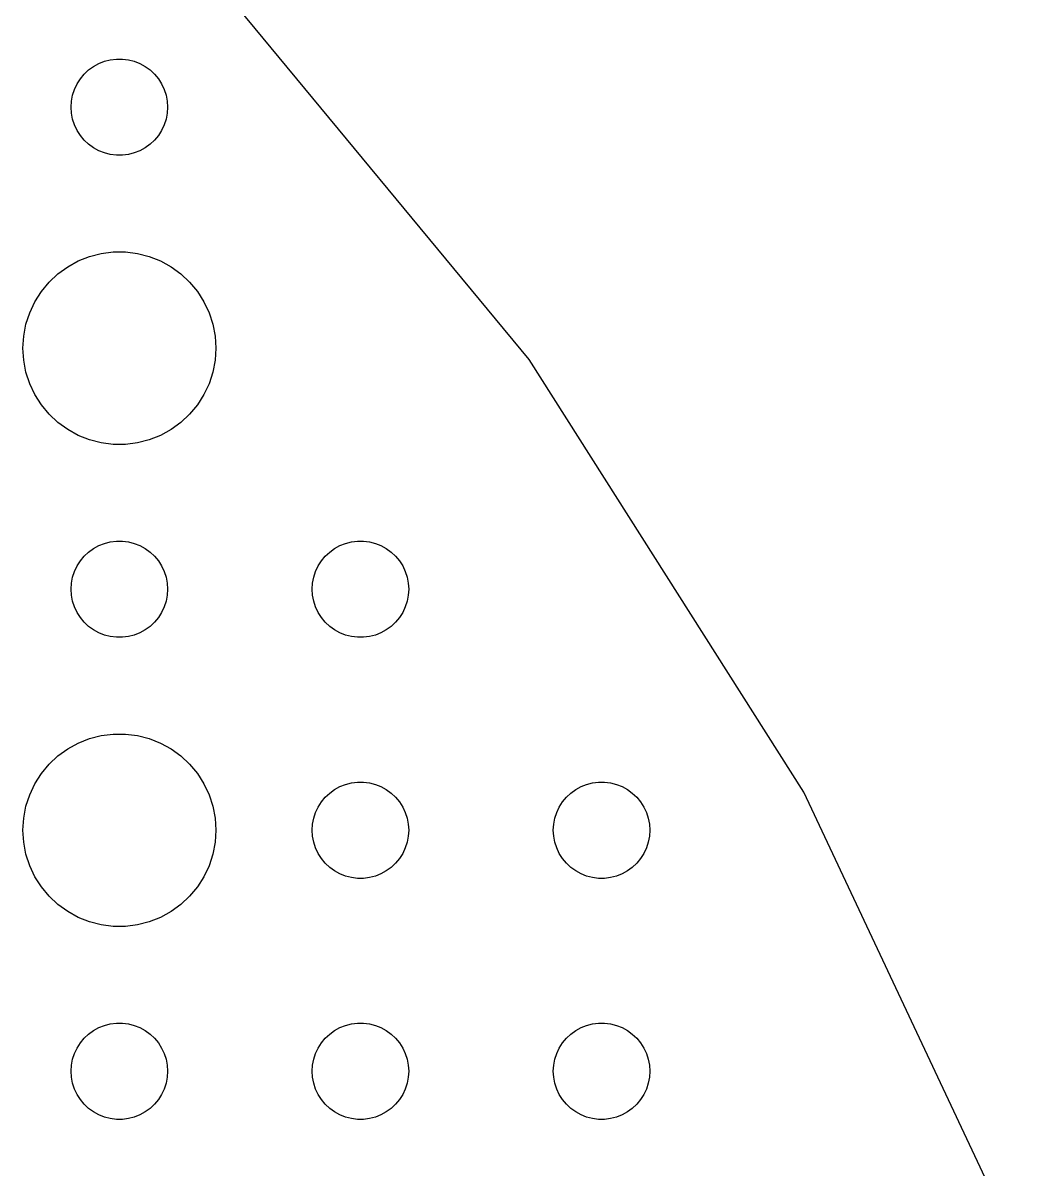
# Model space of a CAD drawing. Header units: metres. Extents: x -127 to 127, y -127 to 127.
# Drawn here: x 87 to 118.08, y 49.46 to 85.12 of the extents above; entities that cross this region are included whole.
import ezdxf

# ---------------------------------------------------------------- set-up
doc = ezdxf.new("R2010")
doc.units = ezdxf.units.M

msp = doc.modelspace()

# ---------------------------------------------------------------- linework, layer by layer
for p, q in [((102.745, 74.6487), (92.579, 86.9375)), ((89.1963, 83.7665), (89.3613, 83.8572)), ((89.3613, 83.8572), (89.5365, 83.9266)), ((89.5365, 83.9266), (89.7189, 83.9734)), ((89.7189, 83.9734), (89.9058, 83.997)), ((89.9058, 83.997), (90.0942, 83.997)), ((90.0942, 83.997), (90.2811, 83.9734)), ((90.2811, 83.9734), (90.4635, 83.9266)), ((90.4635, 83.9266), (90.6387, 83.8572)), ((90.6387, 83.8572), (90.8037, 83.7665)), ((88.7865, 83.3817), (88.9065, 83.5268)), ((88.9065, 83.5268), (89.0439, 83.6558)), ((89.0439, 83.6558), (89.1963, 83.7665)), ((90.8037, 83.7665), (90.9561, 83.6558)), ((90.9561, 83.6558), (91.0934, 83.5268)), ((91.0934, 83.5268), (91.2135, 83.3817)), ((88.6053, 83.0522), (88.6855, 83.2226)), ((88.6855, 83.2226), (88.7865, 83.3817)), ((91.2135, 83.3817), (91.3145, 83.2226)), ((91.3145, 83.2226), (91.3947, 83.0522)), ((88.5118, 82.688), (88.5471, 82.873)), ((88.5471, 82.873), (88.6053, 83.0522)), ((91.3947, 83.0522), (91.4529, 82.873)), ((91.4529, 82.873), (91.4882, 82.688)), ((88.5, 82.5), (88.5118, 82.688)), ((88.5118, 82.312), (88.5, 82.5)), ((91.4882, 82.688), (91.5, 82.5)), ((91.5, 82.5), (91.4882, 82.312)), ((88.5471, 82.127), (88.5118, 82.312)), ((88.6053, 81.9478), (88.5471, 82.127)), ((91.4529, 82.127), (91.3947, 81.9478)), ((91.4882, 82.312), (91.4529, 82.127)), ((88.6855, 81.7774), (88.6053, 81.9478)), ((88.7865, 81.6183), (88.6855, 81.7774)), ((91.3145, 81.7774), (91.2135, 81.6183)), ((91.3947, 81.9478), (91.3145, 81.7774)), ((88.9065, 81.4732), (88.7865, 81.6183)), ((89.0439, 81.3442), (88.9065, 81.4732)), ((89.1963, 81.2335), (89.0439, 81.3442)), ((90.9561, 81.3442), (90.8037, 81.2335)), ((91.0934, 81.4732), (90.9561, 81.3442)), ((91.2135, 81.6183), (91.0934, 81.4732)), ((89.3613, 81.1428), (89.1963, 81.2335)), ((89.5365, 81.0734), (89.3613, 81.1428)), ((89.7189, 81.0266), (89.5365, 81.0734)), ((89.9058, 81.003), (89.7189, 81.0266)), ((90.0942, 81.003), (89.9058, 81.003)), ((90.2811, 81.0266), (90.0942, 81.003)), ((90.4635, 81.0734), (90.2811, 81.0266)), ((90.6387, 81.1428), (90.4635, 81.0734)), ((90.8037, 81.2335), (90.6387, 81.1428)), ((88.7227, 77.7145), (89.073, 77.8532)), ((89.073, 77.8532), (89.4379, 77.9469)), ((89.4379, 77.9469), (89.8116, 77.9941)), ((89.8116, 77.9941), (90.1884, 77.9941)), ((90.1884, 77.9941), (90.5621, 77.9469)), ((90.5621, 77.9469), (90.927, 77.8532)), ((90.927, 77.8532), (91.2773, 77.7145)), ((88.0877, 77.3115), (88.3925, 77.533)), ((88.3925, 77.533), (88.7227, 77.7145)), ((91.2773, 77.7145), (91.6075, 77.533)), ((91.6075, 77.533), (91.9123, 77.3115)), ((87.573, 76.7634), (87.8131, 77.0536)), ((87.8131, 77.0536), (88.0877, 77.3115)), ((91.9123, 77.3115), (92.1869, 77.0536)), ((92.1869, 77.0536), (92.427, 76.7634)), ((87.3711, 76.4453), (87.573, 76.7634)), ((92.427, 76.7634), (92.6289, 76.4453)), ((87.2107, 76.1044), (87.3711, 76.4453)), ((92.6289, 76.4453), (92.7893, 76.1044)), ((87.0943, 75.7461), (87.2107, 76.1044)), ((92.7893, 76.1044), (92.9057, 75.7461)), ((87.0237, 75.376), (87.0943, 75.7461)), ((92.9057, 75.7461), (92.9763, 75.376)), ((87, 75), (87.0237, 75.376)), ((92.9763, 75.376), (93, 75)), ((87.0237, 74.624), (87, 75)), ((93, 75), (92.9763, 74.624)), ((87.0943, 74.2539), (87.0237, 74.624)), ((92.9763, 74.624), (92.9057, 74.2539)), ((111.291, 61.1827), (102.745, 74.6487)), ((87.2107, 73.8956), (87.0943, 74.2539)), ((92.9057, 74.2539), (92.7893, 73.8956)), ((87.3711, 73.5547), (87.2107, 73.8956)), ((92.7893, 73.8956), (92.6289, 73.5547)), ((87.573, 73.2366), (87.3711, 73.5547)), ((92.6289, 73.5547), (92.427, 73.2366)), ((87.8131, 72.9464), (87.573, 73.2366)), ((92.427, 73.2366), (92.1869, 72.9464)), ((88.0877, 72.6885), (87.8131, 72.9464)), ((92.1869, 72.9464), (91.9123, 72.6885)), ((88.3925, 72.467), (88.0877, 72.6885)), ((88.7227, 72.2855), (88.3925, 72.467)), ((91.6075, 72.467), (91.2773, 72.2855)), ((91.9123, 72.6885), (91.6075, 72.467)), ((89.073, 72.1468), (88.7227, 72.2855)), ((89.4379, 72.0531), (89.073, 72.1468)), ((89.8116, 72.0059), (89.4379, 72.0531)), ((90.5621, 72.0531), (90.1884, 72.0059)), ((90.927, 72.1468), (90.5621, 72.0531)), ((91.2773, 72.2855), (90.927, 72.1468)), ((90.1884, 72.0059), (89.8116, 72.0059)), ((89.1963, 68.7665), (89.3613, 68.8572)), ((89.3613, 68.8572), (89.5365, 68.9266)), ((89.5365, 68.9266), (89.7189, 68.9734)), ((89.7189, 68.9734), (89.9058, 68.997)), ((89.9058, 68.997), (90.0942, 68.997)), ((90.0942, 68.997), (90.2811, 68.9734)), ((90.2811, 68.9734), (90.4635, 68.9266)), ((90.4635, 68.9266), (90.6387, 68.8572)), ((90.6387, 68.8572), (90.8037, 68.7665)), ((96.6963, 68.7665), (96.8613, 68.8572)), ((96.8613, 68.8572), (97.0365, 68.9266)), ((97.0365, 68.9266), (97.2189, 68.9734)), ((97.2189, 68.9734), (97.4058, 68.997)), ((97.4058, 68.997), (97.5942, 68.997)), ((97.5942, 68.997), (97.7811, 68.9734)), ((97.7811, 68.9734), (97.9635, 68.9266)), ((97.9635, 68.9266), (98.1387, 68.8572)), ((98.1387, 68.8572), (98.3037, 68.7665)), ((88.7865, 68.3817), (88.9065, 68.5268)), ((88.9065, 68.5268), (89.0439, 68.6558)), ((89.0439, 68.6558), (89.1963, 68.7665)), ((90.8037, 68.7665), (90.9561, 68.6558)), ((90.9561, 68.6558), (91.0934, 68.5268)), ((91.0934, 68.5268), (91.2135, 68.3817)), ((96.2865, 68.3817), (96.4065, 68.5268)), ((96.4065, 68.5268), (96.5439, 68.6558)), ((96.5439, 68.6558), (96.6963, 68.7665)), ((98.3037, 68.7665), (98.4561, 68.6558)), ((98.4561, 68.6558), (98.5934, 68.5268)), ((98.5934, 68.5268), (98.7135, 68.3817)), ((88.6053, 68.0522), (88.6855, 68.2226)), ((88.6855, 68.2226), (88.7865, 68.3817)), ((91.2135, 68.3817), (91.3145, 68.2226)), ((91.3145, 68.2226), (91.3947, 68.0522)), ((96.1053, 68.0522), (96.1855, 68.2226)), ((96.1855, 68.2226), (96.2865, 68.3817)), ((98.7135, 68.3817), (98.8145, 68.2226)), ((98.8145, 68.2226), (98.8947, 68.0522)), ((88.5118, 67.688), (88.5471, 67.873)), ((88.5471, 67.873), (88.6053, 68.0522)), ((91.3947, 68.0522), (91.4529, 67.873)), ((91.4529, 67.873), (91.4882, 67.688)), ((96.0118, 67.688), (96.0471, 67.873)), ((96.0471, 67.873), (96.1053, 68.0522)), ((98.8947, 68.0522), (98.9529, 67.873)), ((98.9529, 67.873), (98.9882, 67.688)), ((88.5, 67.5), (88.5118, 67.688)), ((88.5118, 67.312), (88.5, 67.5)), ((91.4882, 67.688), (91.5, 67.5)), ((91.5, 67.5), (91.4882, 67.312)), ((96, 67.5), (96.0118, 67.688)), ((96.0118, 67.312), (96, 67.5)), ((98.9882, 67.688), (99, 67.5)), ((99, 67.5), (98.9882, 67.312)), ((88.5471, 67.127), (88.5118, 67.312)), ((88.6053, 66.9478), (88.5471, 67.127)), ((91.4529, 67.127), (91.3947, 66.9478)), ((91.4882, 67.312), (91.4529, 67.127)), ((96.0471, 67.127), (96.0118, 67.312)), ((96.1053, 66.9478), (96.0471, 67.127)), ((98.9529, 67.127), (98.8947, 66.9478)), ((98.9882, 67.312), (98.9529, 67.127)), ((88.6855, 66.7774), (88.6053, 66.9478)), ((88.7865, 66.6183), (88.6855, 66.7774)), ((91.3145, 66.7774), (91.2135, 66.6183)), ((91.3947, 66.9478), (91.3145, 66.7774)), ((96.1855, 66.7774), (96.1053, 66.9478)), ((96.2865, 66.6183), (96.1855, 66.7774)), ((98.8145, 66.7774), (98.7135, 66.6183)), ((98.8947, 66.9478), (98.8145, 66.7774)), ((88.9065, 66.4732), (88.7865, 66.6183)), ((89.0439, 66.3442), (88.9065, 66.4732)), ((89.1963, 66.2335), (89.0439, 66.3442)), ((90.9561, 66.3442), (90.8037, 66.2335)), ((91.0934, 66.4732), (90.9561, 66.3442)), ((91.2135, 66.6183), (91.0934, 66.4732)), ((96.4065, 66.4732), (96.2865, 66.6183)), ((96.5439, 66.3442), (96.4065, 66.4732)), ((96.6963, 66.2335), (96.5439, 66.3442)), ((98.4561, 66.3442), (98.3037, 66.2335)), ((98.5934, 66.4732), (98.4561, 66.3442)), ((98.7135, 66.6183), (98.5934, 66.4732)), ((89.3613, 66.1428), (89.1963, 66.2335)), ((89.5365, 66.0734), (89.3613, 66.1428)), ((89.7189, 66.0266), (89.5365, 66.0734)), ((89.9058, 66.003), (89.7189, 66.0266)), ((90.0942, 66.003), (89.9058, 66.003)), ((90.2811, 66.0266), (90.0942, 66.003)), ((90.4635, 66.0734), (90.2811, 66.0266)), ((90.6387, 66.1428), (90.4635, 66.0734)), ((90.8037, 66.2335), (90.6387, 66.1428)), ((96.8613, 66.1428), (96.6963, 66.2335)), ((97.0365, 66.0734), (96.8613, 66.1428)), ((97.2189, 66.0266), (97.0365, 66.0734)), ((97.4058, 66.003), (97.2189, 66.0266)), ((97.5942, 66.003), (97.4058, 66.003)), ((97.7811, 66.0266), (97.5942, 66.003)), ((97.9635, 66.0734), (97.7811, 66.0266)), ((98.1387, 66.1428), (97.9635, 66.0734)), ((98.3037, 66.2335), (98.1387, 66.1428)), ((88.7227, 62.7145), (89.073, 62.8532)), ((89.073, 62.8532), (89.4379, 62.9469)), ((89.4379, 62.9469), (89.8116, 62.9941)), ((89.8116, 62.9941), (90.1884, 62.9941)), ((90.1884, 62.9941), (90.5621, 62.9469)), ((90.5621, 62.9469), (90.927, 62.8532)), ((90.927, 62.8532), (91.2773, 62.7145)), ((88.0877, 62.3115), (88.3925, 62.533)), ((88.3925, 62.533), (88.7227, 62.7145)), ((91.2773, 62.7145), (91.6075, 62.533)), ((91.6075, 62.533), (91.9123, 62.3115)), ((87.8131, 62.0536), (88.0877, 62.3115)), ((91.9123, 62.3115), (92.1869, 62.0536)), ((87.3711, 61.4453), (87.573, 61.7634)), ((87.573, 61.7634), (87.8131, 62.0536)), ((92.1869, 62.0536), (92.427, 61.7634)), ((92.427, 61.7634), (92.6289, 61.4453)), ((87.2107, 61.1044), (87.3711, 61.4453)), ((92.6289, 61.4453), (92.7893, 61.1044)), ((96.6963, 61.2665), (96.8613, 61.3572)), ((96.8613, 61.3572), (97.0365, 61.4266)), ((97.0365, 61.4266), (97.2189, 61.4734)), ((97.2189, 61.4734), (97.4058, 61.497)), ((97.4058, 61.497), (97.5942, 61.497)), ((97.5942, 61.497), (97.7811, 61.4734)), ((97.7811, 61.4734), (97.9635, 61.4266)), ((97.9635, 61.4266), (98.1387, 61.3572)), ((98.1387, 61.3572), (98.3037, 61.2665)), ((104.196, 61.2665), (104.361, 61.3572)), ((104.361, 61.3572), (104.536, 61.4266)), ((104.536, 61.4266), (104.719, 61.4734)), ((104.719, 61.4734), (104.906, 61.497)), ((104.906, 61.497), (105.094, 61.497)), ((105.094, 61.497), (105.281, 61.4734)), ((105.281, 61.4734), (105.464, 61.4266)), ((105.464, 61.4266), (105.639, 61.3572)), ((105.639, 61.3572), (105.804, 61.2665)), ((87.0943, 60.7461), (87.2107, 61.1044)), ((92.7893, 61.1044), (92.9057, 60.7461)), ((96.2865, 60.8817), (96.4065, 61.0268)), ((96.4065, 61.0268), (96.5439, 61.1558)), ((96.5439, 61.1558), (96.6963, 61.2665)), ((98.3037, 61.2665), (98.4561, 61.1558)), ((98.4561, 61.1558), (98.5934, 61.0268)), ((98.5934, 61.0268), (98.7135, 60.8817)), ((103.786, 60.8817), (103.907, 61.0268)), ((103.907, 61.0268), (104.044, 61.1558)), ((104.044, 61.1558), (104.196, 61.2665)), ((105.804, 61.2665), (105.956, 61.1558)), ((105.956, 61.1558), (106.093, 61.0268)), ((106.093, 61.0268), (106.214, 60.8817)), ((118.082, 46.7518), (111.291, 61.1827)), ((87.0237, 60.376), (87.0943, 60.7461)), ((92.9057, 60.7461), (92.9763, 60.376)), ((96.1053, 60.5522), (96.1855, 60.7226)), ((96.1855, 60.7226), (96.2865, 60.8817)), ((98.7135, 60.8817), (98.8145, 60.7226)), ((98.8145, 60.7226), (98.8947, 60.5522)), ((103.605, 60.5522), (103.686, 60.7226)), ((103.686, 60.7226), (103.786, 60.8817)), ((106.214, 60.8817), (106.314, 60.7226)), ((106.314, 60.7226), (106.395, 60.5522)), ((87, 60), (87.0237, 60.376)), ((92.9763, 60.376), (93, 60)), ((96.0118, 60.188), (96.0471, 60.373)), ((96.0471, 60.373), (96.1053, 60.5522)), ((98.8947, 60.5522), (98.9529, 60.373)), ((98.9529, 60.373), (98.9882, 60.188)), ((103.512, 60.188), (103.547, 60.373)), ((103.547, 60.373), (103.605, 60.5522)), ((106.395, 60.5522), (106.453, 60.373)), ((106.453, 60.373), (106.488, 60.188)), ((87.0237, 59.624), (87, 60)), ((93, 60), (92.9763, 59.624)), ((96, 60), (96.0118, 60.188)), ((96.0118, 59.812), (96, 60)), ((98.9882, 60.188), (99, 60)), ((99, 60), (98.9882, 59.812)), ((103.5, 60), (103.512, 60.188)), ((103.512, 59.812), (103.5, 60)), ((106.488, 60.188), (106.5, 60)), ((106.5, 60), (106.488, 59.812)), ((87.0943, 59.2539), (87.0237, 59.624)), ((92.9763, 59.624), (92.9057, 59.2539)), ((96.0471, 59.627), (96.0118, 59.812)), ((96.1053, 59.4478), (96.0471, 59.627)), ((98.9529, 59.627), (98.8947, 59.4478)), ((98.9882, 59.812), (98.9529, 59.627)), ((103.547, 59.627), (103.512, 59.812)), ((103.605, 59.4478), (103.547, 59.627)), ((106.453, 59.627), (106.395, 59.4478)), ((106.488, 59.812), (106.453, 59.627)), ((87.2107, 58.8956), (87.0943, 59.2539)), ((92.9057, 59.2539), (92.7893, 58.8956)), ((96.1855, 59.2774), (96.1053, 59.4478)), ((96.2865, 59.1183), (96.1855, 59.2774)), ((98.8145, 59.2774), (98.7135, 59.1183)), ((98.8947, 59.4478), (98.8145, 59.2774)), ((103.686, 59.2774), (103.605, 59.4478)), ((103.786, 59.1183), (103.686, 59.2774)), ((106.314, 59.2774), (106.214, 59.1183)), ((106.395, 59.4478), (106.314, 59.2774)), ((87.3711, 58.5547), (87.2107, 58.8956)), ((92.7893, 58.8956), (92.6289, 58.5547)), ((96.4065, 58.9732), (96.2865, 59.1183)), ((96.5439, 58.8442), (96.4065, 58.9732)), ((98.5934, 58.9732), (98.4561, 58.8442)), ((98.7135, 59.1183), (98.5934, 58.9732)), ((103.907, 58.9732), (103.786, 59.1183)), ((104.044, 58.8442), (103.907, 58.9732)), ((106.093, 58.9732), (105.956, 58.8442)), ((106.214, 59.1183), (106.093, 58.9732)), ((87.573, 58.2366), (87.3711, 58.5547)), ((92.6289, 58.5547), (92.427, 58.2366)), ((96.6963, 58.7335), (96.5439, 58.8442)), ((96.8613, 58.6428), (96.6963, 58.7335)), ((97.0365, 58.5734), (96.8613, 58.6428)), ((97.2189, 58.5266), (97.0365, 58.5734)), ((97.4058, 58.503), (97.2189, 58.5266)), ((97.5942, 58.503), (97.4058, 58.503)), ((97.7811, 58.5266), (97.5942, 58.503)), ((97.9635, 58.5734), (97.7811, 58.5266)), ((98.1387, 58.6428), (97.9635, 58.5734)), ((98.3037, 58.7335), (98.1387, 58.6428)), ((98.4561, 58.8442), (98.3037, 58.7335)), ((104.196, 58.7335), (104.044, 58.8442)), ((104.361, 58.6428), (104.196, 58.7335)), ((104.536, 58.5734), (104.361, 58.6428)), ((104.719, 58.5266), (104.536, 58.5734)), ((104.906, 58.503), (104.719, 58.5266)), ((105.094, 58.503), (104.906, 58.503)), ((105.281, 58.5266), (105.094, 58.503)), ((105.464, 58.5734), (105.281, 58.5266)), ((105.639, 58.6428), (105.464, 58.5734)), ((105.804, 58.7335), (105.639, 58.6428)), ((105.956, 58.8442), (105.804, 58.7335)), ((87.8131, 57.9464), (87.573, 58.2366)), ((92.427, 58.2366), (92.1869, 57.9464)), ((88.0877, 57.6885), (87.8131, 57.9464)), ((92.1869, 57.9464), (91.9123, 57.6885)), ((88.3925, 57.467), (88.0877, 57.6885)), ((88.7227, 57.2855), (88.3925, 57.467)), ((91.6075, 57.467), (91.2773, 57.2855)), ((91.9123, 57.6885), (91.6075, 57.467)), ((89.073, 57.1468), (88.7227, 57.2855)), ((89.4379, 57.0531), (89.073, 57.1468)), ((90.927, 57.1468), (90.5621, 57.0531)), ((91.2773, 57.2855), (90.927, 57.1468)), ((89.8116, 57.0059), (89.4379, 57.0531)), ((90.1884, 57.0059), (89.8116, 57.0059)), ((90.5621, 57.0531), (90.1884, 57.0059)), ((89.1963, 53.7665), (89.3613, 53.8572)), ((89.3613, 53.8572), (89.5365, 53.9266)), ((89.5365, 53.9266), (89.7189, 53.9734)), ((89.7189, 53.9734), (89.9058, 53.997)), ((89.9058, 53.997), (90.0942, 53.997)), ((90.0942, 53.997), (90.2811, 53.9734)), ((90.2811, 53.9734), (90.4635, 53.9266)), ((90.4635, 53.9266), (90.6387, 53.8572)), ((90.6387, 53.8572), (90.8037, 53.7665)), ((96.6963, 53.7665), (96.8613, 53.8572)), ((96.8613, 53.8572), (97.0365, 53.9266)), ((97.0365, 53.9266), (97.2189, 53.9734)), ((97.2189, 53.9734), (97.4058, 53.997)), ((97.4058, 53.997), (97.5942, 53.997)), ((97.5942, 53.997), (97.7811, 53.9734)), ((97.7811, 53.9734), (97.9635, 53.9266)), ((97.9635, 53.9266), (98.1387, 53.8572)), ((98.1387, 53.8572), (98.3037, 53.7665)), ((104.196, 53.7665), (104.361, 53.8572)), ((104.361, 53.8572), (104.536, 53.9266)), ((104.536, 53.9266), (104.719, 53.9734)), ((104.719, 53.9734), (104.906, 53.997)), ((104.906, 53.997), (105.094, 53.997)), ((105.094, 53.997), (105.281, 53.9734)), ((105.281, 53.9734), (105.464, 53.9266)), ((105.464, 53.9266), (105.639, 53.8572)), ((105.639, 53.8572), (105.804, 53.7665)), ((88.7865, 53.3817), (88.9065, 53.5268)), ((88.9065, 53.5268), (89.0439, 53.6558)), ((89.0439, 53.6558), (89.1963, 53.7665)), ((90.8037, 53.7665), (90.9561, 53.6558)), ((90.9561, 53.6558), (91.0934, 53.5268)), ((91.0934, 53.5268), (91.2135, 53.3817)), ((96.2865, 53.3817), (96.4065, 53.5268)), ((96.4065, 53.5268), (96.5439, 53.6558)), ((96.5439, 53.6558), (96.6963, 53.7665)), ((98.3037, 53.7665), (98.4561, 53.6558)), ((98.4561, 53.6558), (98.5934, 53.5268)), ((98.5934, 53.5268), (98.7135, 53.3817)), ((103.786, 53.3817), (103.907, 53.5268)), ((103.907, 53.5268), (104.044, 53.6558)), ((104.044, 53.6558), (104.196, 53.7665)), ((105.804, 53.7665), (105.956, 53.6558)), ((105.956, 53.6558), (106.093, 53.5268)), ((106.093, 53.5268), (106.214, 53.3817)), ((88.6053, 53.0522), (88.6855, 53.2226)), ((88.6855, 53.2226), (88.7865, 53.3817)), ((91.2135, 53.3817), (91.3145, 53.2226)), ((91.3145, 53.2226), (91.3947, 53.0522)), ((96.1053, 53.0522), (96.1855, 53.2226)), ((96.1855, 53.2226), (96.2865, 53.3817)), ((98.7135, 53.3817), (98.8145, 53.2226)), ((98.8145, 53.2226), (98.8947, 53.0522)), ((103.605, 53.0522), (103.686, 53.2226)), ((103.686, 53.2226), (103.786, 53.3817)), ((106.214, 53.3817), (106.314, 53.2226)), ((106.314, 53.2226), (106.395, 53.0522)), ((88.5118, 52.688), (88.5471, 52.873)), ((88.5471, 52.873), (88.6053, 53.0522)), ((91.3947, 53.0522), (91.4529, 52.873)), ((91.4529, 52.873), (91.4882, 52.688)), ((96.0118, 52.688), (96.0471, 52.873)), ((96.0471, 52.873), (96.1053, 53.0522)), ((98.8947, 53.0522), (98.9529, 52.873)), ((98.9529, 52.873), (98.9882, 52.688)), ((103.512, 52.688), (103.547, 52.873)), ((103.547, 52.873), (103.605, 53.0522)), ((106.395, 53.0522), (106.453, 52.873)), ((106.453, 52.873), (106.488, 52.688)), ((88.5, 52.5), (88.5118, 52.688)), ((88.5118, 52.312), (88.5, 52.5)), ((91.4882, 52.688), (91.5, 52.5)), ((91.5, 52.5), (91.4882, 52.312)), ((96, 52.5), (96.0118, 52.688)), ((96.0118, 52.312), (96, 52.5)), ((98.9882, 52.688), (99, 52.5)), ((99, 52.5), (98.9882, 52.312)), ((103.5, 52.5), (103.512, 52.688)), ((103.512, 52.312), (103.5, 52.5)), ((106.488, 52.688), (106.5, 52.5)), ((106.5, 52.5), (106.488, 52.312)), ((88.5471, 52.127), (88.5118, 52.312)), ((88.6053, 51.9478), (88.5471, 52.127)), ((91.4529, 52.127), (91.3947, 51.9478)), ((91.4882, 52.312), (91.4529, 52.127)), ((96.0471, 52.127), (96.0118, 52.312)), ((96.1053, 51.9478), (96.0471, 52.127)), ((98.9529, 52.127), (98.8947, 51.9478)), ((98.9882, 52.312), (98.9529, 52.127)), ((103.547, 52.127), (103.512, 52.312)), ((103.605, 51.9478), (103.547, 52.127)), ((106.453, 52.127), (106.395, 51.9478)), ((106.488, 52.312), (106.453, 52.127)), ((88.6855, 51.7774), (88.6053, 51.9478)), ((88.7865, 51.6183), (88.6855, 51.7774)), ((91.3145, 51.7774), (91.2135, 51.6183)), ((91.3947, 51.9478), (91.3145, 51.7774)), ((96.1855, 51.7774), (96.1053, 51.9478)), ((96.2865, 51.6183), (96.1855, 51.7774)), ((98.8145, 51.7774), (98.7135, 51.6183)), ((98.8947, 51.9478), (98.8145, 51.7774)), ((103.686, 51.7774), (103.605, 51.9478)), ((103.786, 51.6183), (103.686, 51.7774)), ((106.314, 51.7774), (106.214, 51.6183)), ((106.395, 51.9478), (106.314, 51.7774)), ((88.9065, 51.4732), (88.7865, 51.6183)), ((89.0439, 51.3442), (88.9065, 51.4732)), ((91.0934, 51.4732), (90.9561, 51.3442)), ((91.2135, 51.6183), (91.0934, 51.4732)), ((96.4065, 51.4732), (96.2865, 51.6183)), ((96.5439, 51.3442), (96.4065, 51.4732)), ((98.5934, 51.4732), (98.4561, 51.3442)), ((98.7135, 51.6183), (98.5934, 51.4732)), ((103.907, 51.4732), (103.786, 51.6183)), ((104.044, 51.3442), (103.907, 51.4732)), ((106.093, 51.4732), (105.956, 51.3442)), ((106.214, 51.6183), (106.093, 51.4732)), ((89.1963, 51.2335), (89.0439, 51.3442)), ((89.3613, 51.1428), (89.1963, 51.2335)), ((89.5365, 51.0734), (89.3613, 51.1428)), ((89.7189, 51.0266), (89.5365, 51.0734)), ((89.9058, 51.003), (89.7189, 51.0266)), ((90.0942, 51.003), (89.9058, 51.003)), ((90.2811, 51.0266), (90.0942, 51.003)), ((90.4635, 51.0734), (90.2811, 51.0266)), ((90.6387, 51.1428), (90.4635, 51.0734)), ((90.8037, 51.2335), (90.6387, 51.1428)), ((90.9561, 51.3442), (90.8037, 51.2335)), ((96.6963, 51.2335), (96.5439, 51.3442)), ((96.8613, 51.1428), (96.6963, 51.2335)), ((97.0365, 51.0734), (96.8613, 51.1428)), ((97.2189, 51.0266), (97.0365, 51.0734)), ((97.4058, 51.003), (97.2189, 51.0266)), ((97.5942, 51.003), (97.4058, 51.003)), ((97.7811, 51.0266), (97.5942, 51.003)), ((97.9635, 51.0734), (97.7811, 51.0266)), ((98.1387, 51.1428), (97.9635, 51.0734)), ((98.3037, 51.2335), (98.1387, 51.1428)), ((98.4561, 51.3442), (98.3037, 51.2335)), ((104.196, 51.2335), (104.044, 51.3442)), ((104.361, 51.1428), (104.196, 51.2335)), ((104.536, 51.0734), (104.361, 51.1428)), ((104.719, 51.0266), (104.536, 51.0734)), ((104.906, 51.003), (104.719, 51.0266)), ((105.094, 51.003), (104.906, 51.003)), ((105.281, 51.0266), (105.094, 51.003)), ((105.464, 51.0734), (105.281, 51.0266)), ((105.639, 51.1428), (105.464, 51.0734)), ((105.804, 51.2335), (105.639, 51.1428)), ((105.956, 51.3442), (105.804, 51.2335))]:
    msp.add_line(p, q)

doc.saveas('drawing.dxf')
